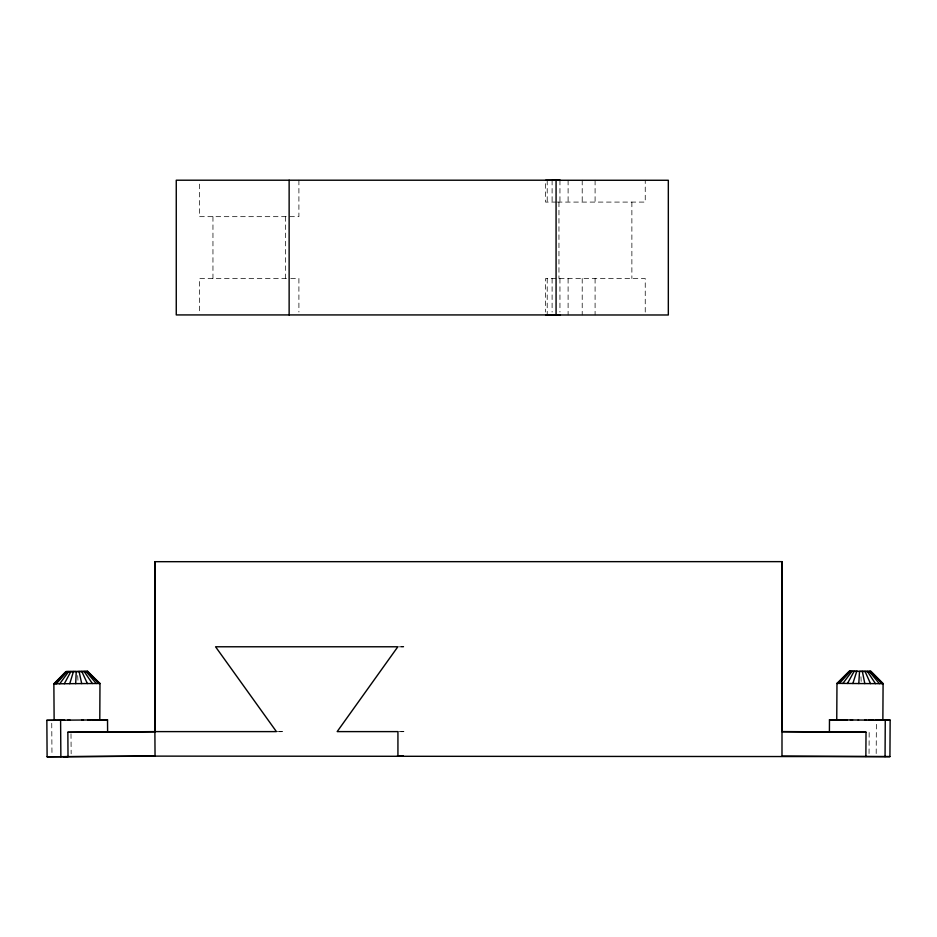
<?xml version="1.0" encoding="UTF-8"?>
<svg xmlns="http://www.w3.org/2000/svg" width="937" height="937" viewBox="0 0 937 937"><rect width="100%" height="100%" fill="white"/><g stroke="black" fill="none" stroke-linecap="round" stroke-linejoin="round"><path stroke-width="0.7" stroke-dasharray="4.68 3.51" d="M869.044 753.582L869.173 732.137M876.189 753.571L876.388 721.49M402.278 646.858L403.87 646.823L400.837 646.846M280.854 731.692L282.447 731.656L279.402 731.68M402.371 731.692L403.964 731.656L400.931 731.68M556.426 202.087L545.592 202.087L545.592 180.267M557.339 202.087L645.242 202.087L645.242 180.267M286.476 278.465L199.44 278.465L199.44 312.009M290.728 278.465L298.903 278.465L298.903 312.009M398.612 646.835L402.114 646.858M398.705 731.668L402.207 731.692M277.176 731.668L280.69 731.692M77.677 675.577L78.087 682.335M860.951 676.748L861.208 682.136M71.001 733.788L71.153 753.805M51.746 723.247L51.98 755.327M645.242 312.068L645.242 278.523L545.592 278.523L545.592 312.068M631.878 202.087L631.878 278.523M595.089 180.267L595.089 202.087M595.089 278.523L595.089 314.984M582.205 180.267L582.205 202.087M582.205 278.523L582.205 314.984M568.103 180.267L568.103 202.087M568.103 278.523L568.103 314.984M559.951 180.267L559.951 202.087M559.951 278.523L559.951 312.068M558.956 202.087L558.956 278.523M552.104 180.267L552.104 202.087M552.104 278.523L552.104 312.068M547.208 180.267L547.208 202.087M547.208 278.523L547.208 314.984M298.903 180.209L298.903 216.67L199.44 216.67L199.44 181.661M285.387 216.67L285.387 278.465M212.957 216.67L212.957 278.465"/><path stroke-width="1.41" d="M836.94 719.803L829.479 719.792L829.409 731.949L866.022 732.219L865.87 756.522M875.24 720.108L882.865 720.12L883.087 683.659L871.023 671.442L860.693 671.361L849.18 671.302L836.975 683.378L836.753 719.839L842.632 719.909M885.055 756.616L885.266 720.166L890.15 720.166L889.927 756.616L155.05 756.124L47.108 756.791L46.85 720.33L64.583 720.166M106.994 732.066L107.614 732.043L107.521 719.897L99.79 719.991L99.978 683.495L87.762 671.431L66.445 671.583L54.978 683.823L53.866 683.823L75.686 683.623L76.248 671.489L65.918 671.583L53.866 683.823L54.135 720.284L55.236 720.284M838.088 683.378L836.975 683.378L858.796 683.553L859.522 671.384L871.023 671.442M154.839 731.82L154.792 561.673L154.839 731.82L107.134 732.125M69.76 683.67L73.449 671.513M852.869 683.518L856.711 671.372M64.325 683.717L70.872 671.536M847.435 683.483L854.134 671.349M59.745 683.752L68.706 671.548M842.855 683.448L851.967 671.337M56.337 683.787L67.089 671.571M839.447 683.413L850.351 671.325M841.953 679.348L849.707 671.302L857.847 671.337M54.334 683.811L66.14 671.583M837.444 683.401L849.402 671.314M63.693 756.721L68.014 756.592L67.851 732.277L154.886 731.61L155.05 756.124M77.431 671.524L87.762 671.431M54.135 720.284L60.003 720.213M47.108 756.791L155.05 756.018M552.432 180.267L560.42 180.267M552.432 314.984L560.42 314.984M70.017 720.131L60.6 720.19L60.87 756.639M75.686 683.623L99.978 683.495L96.523 680.485M67.757 720.131L83.463 720.014M81.952 720.038L90.948 719.967M67.851 732.277L107.614 732.043M87.645 720.003L107.521 719.897M54.311 720.307L46.85 720.33M92.611 719.979L100.247 719.944M858.796 683.553L883.087 683.659L870.801 671.431M545.592 180.267L668.327 180.267L668.327 314.984L545.592 314.984M154.699 561.685L782.126 561.638L781.985 756.077L889.927 756.616M154.886 731.61L276.415 731.61L215.557 646.776L397.838 646.776L337.168 731.61L397.932 731.61L397.932 756.042L403.203 756.03L397.335 756.065L398.096 756.124M864.582 720.049L873.565 720.108M870.262 720.073L885.266 720.166M866.022 732.219L782.172 731.774L781.985 561.638M868.341 719.991L872.417 720.026M843.23 719.921L852.647 719.979M850.386 719.979L858.573 720.014M858.187 720.026L866.093 720.073M782.126 731.563L829.995 731.879M882.42 720.084L890.15 720.166M847.212 719.932L829.479 719.792M555.278 180.209L559.377 180.267M555.278 314.926L559.377 314.984M87.539 671.431L93.524 677.474M87.235 671.431L98.877 683.495M870.508 671.442L881.986 683.67M869.852 671.419L874.338 676.502M86.005 671.431L96.277 683.495M869.267 671.431L879.374 683.659M84.143 671.442L92.353 683.518M867.416 671.431L875.463 683.647M81.788 671.454L87.387 683.553M865.062 671.419L870.485 683.623M79.095 671.478L81.695 683.588M862.368 671.407L864.804 683.588M289.135 180.209L289.135 314.926M556.074 180.209L176.261 180.209L176.261 314.926L556.074 314.926L556.074 180.209"/></g></svg>
